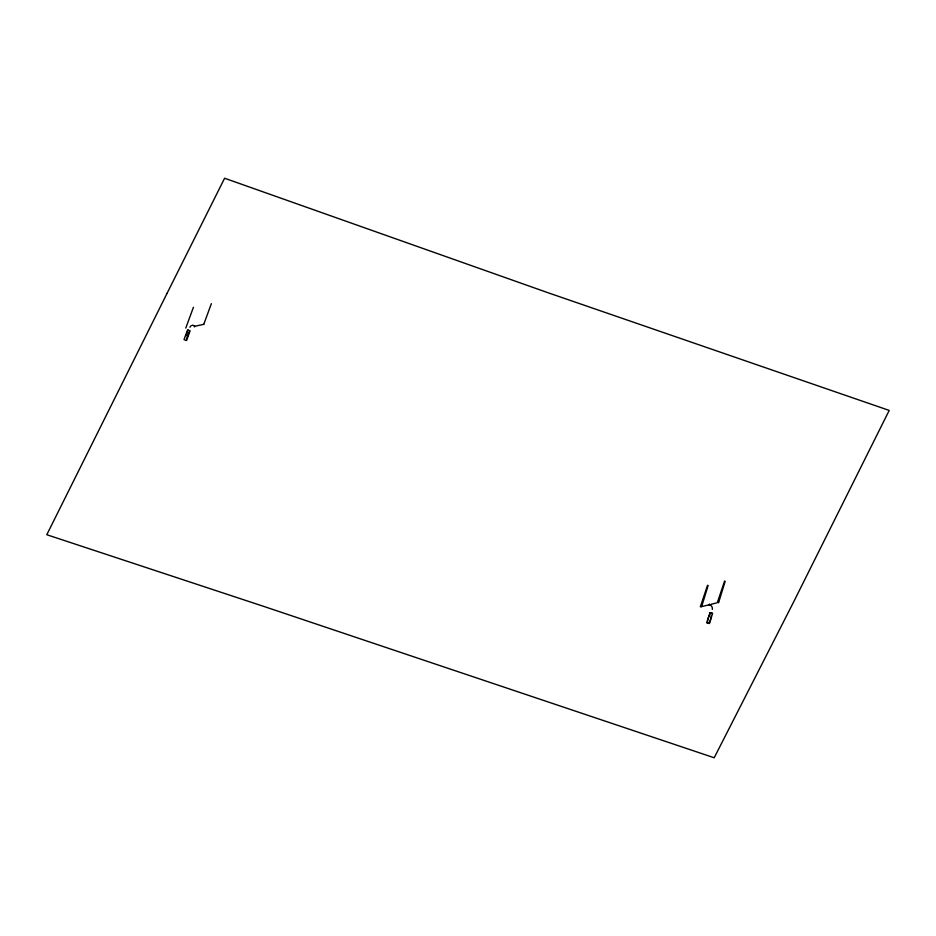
<?xml version="1.0" encoding="UTF-8"?>
<svg xmlns="http://www.w3.org/2000/svg" width="936" height="936" viewBox="0 0 936 936"><rect width="100%" height="100%" fill="white"/><g stroke="black" fill="none" stroke-linecap="round" stroke-linejoin="round"><path stroke-width="1.4" d="M700.374 606.692L707.558 585.269L708.096 585.632L701.532 606.973L700.573 606.54M706.879 622.651L709.909 612.799L711.652 612.869L712.518 613.583L709.488 623.434L706.902 622.779L707.944 622.522M711.184 615.865C709.617 628.489 704.34 623.399 710.108 614.203M717.409 602.398L724.604 581.022L725.143 581.396L718.579 602.737M717.994 602.562L718.204 601.883M193.413 307.312L185.773 328.091M184.006 339.592L187.528 329.998M186.089 335.685L187.598 331.578M185.024 340.236L186.007 340.318L189.025 332.093M186.568 340.529L190.09 330.935M194.501 326.933L194.746 326.266A3.814 3.1 78.6 0 0 193.927 325.646M203.966 323.786L211.361 303.673M712.518 613.583L709.909 612.799M707.464 622.826L708.049 622.756M709.418 623.528L708.926 622.861M709.687 605.124L709.067 605.136L709.465 604.012M702.573 606.399L709.476 604.691M711.173 604.258L716.368 602.971M194.314 326.36L203.943 324.312M189.985 327.272A3.814 3.1 78.6 0 1 191.213 325.716M192.079 325.354A3.814 3.1 78.6 0 1 192.535 325.307M193.003 325.33A3.814 3.1 78.6 0 1 193.471 325.447M709.944 604.832A3.814 3.171 76 0 1 712.343 609.371M717.877 601.965L717.666 602.644L718.532 601.801L717.877 601.965M167.099 293.249L46.8 534.725L264.455 606.633L714.203 757.762L793.155 602.901L889.2 410.424L548.016 292.734L224.605 178.238L167.099 293.249M710.529 612.916L711.945 613.408L710.529 612.916M188.148 330.151L189.528 330.724L188.148 330.151"/></g></svg>
